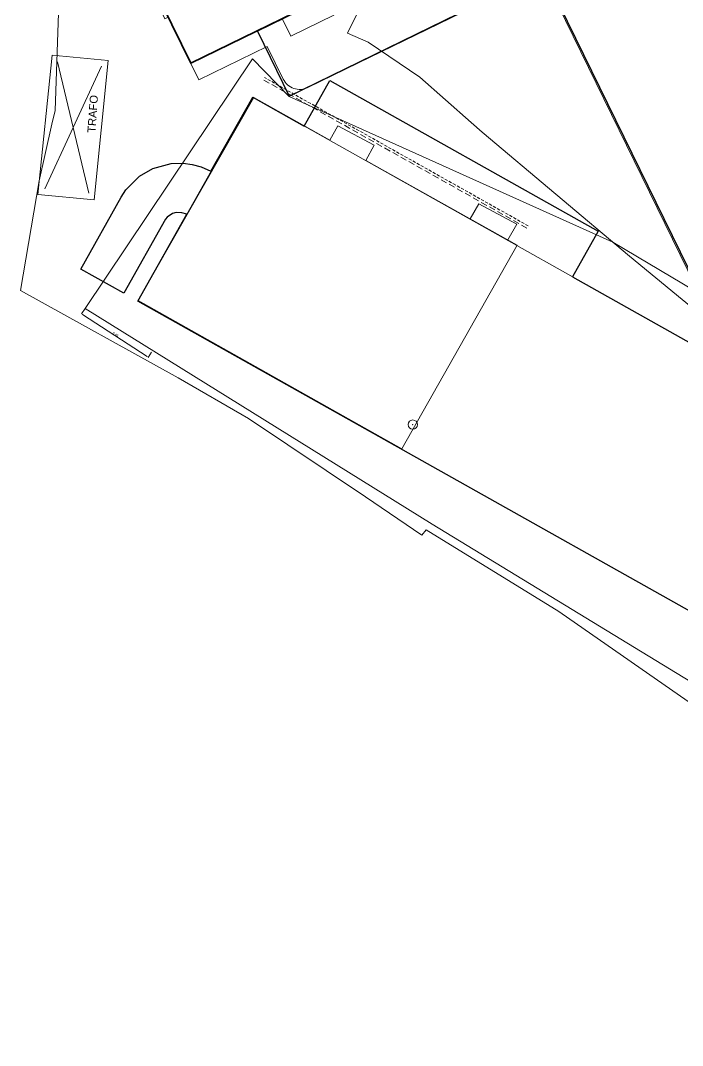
# Model space of a CAD drawing. Header units: metres. Extents: x 7511863 to 7512135, y 4692279 to 4692411.
# Drawn here: x 7511862.8 to 7511916.5, y 4692279.5 to 4692362.7 of the extents above; entities that cross this region are included whole.
import ezdxf

# ---------------------------------------------------------------- set-up
doc = ezdxf.new("R2010")
doc.units = ezdxf.units.M
doc.header["$PDMODE"] = 32
doc.header["$PDSIZE"] = 0.75
doc.linetypes.add('DASHED', pattern=[0.75, 0.5, -0.25])
doc.linetypes.add('DASHED2', pattern=[0.375, 0.25, -0.125])
doc.layers.get('0').update_dxf_attribs({"lineweight": 0})
doc.layers.add('A - Bodrumi -1 Polyline_Pen_No__23', color=7, linetype='Continuous', lineweight=0, true_color=0x34cb7a)
doc.layers.add('objekti xeni terasa', color=7, linetype='Continuous', lineweight=0, true_color=0x684066)
for name, color, linetype, lineweight in [('A - Bodrumi -2 Polyline_Pen_No__75', 4, 'Continuous', 0), ('A - Kati karakteristik polyline_Pen_No__8', 5, 'Continuous', 0), ('A - Perdhesa Polyine_Pen_No__6', 1, 'Continuous', 0), ('A - Pllaka mbi bodrum_Pen_No__42', 8, 'Continuous', 0), ('C-ROAD', 7, 'Continuous', 0), ('Dimensionet', 7, 'Continuous', 0), ('leja xeni', 1, 'Continuous', 0), ('Matjet', 210, 'Continuous', 0), ('Muret', 7, 'Continuous', 0), ('objekti -xeni muri', 4, 'Continuous', 0), ('Parcela Fqinje', 251, 'Continuous', 0), ('profili 2', 113, 'Continuous', 0), ('vija e lejes ndertimore', 3, 'Continuous', 0)]:
    doc.layers.add(name, color=color, linetype=linetype, lineweight=lineweight)
doc.styles.get("Standard").update_dxf_attribs({"font": 'arial.ttf'})

# ---------------------------------------------------------------- blocks, each defined once
blk = doc.blocks.new('Slab_5', base_point=(52202, -19051))
at = {"layer": 'A - Pllaka mbi bodrum_Pen_No__42', "color": 8, "linetype": 'Continuous', "lineweight": 25, "flags": 128}
blk.add_lwpolyline([(52202, -19051), (4150, -19050), (4150, -24901), (27100, -24901), (27100, -53141), (34367, -53141), (34572, -54048), (58272, -48655), (58121, -47975), (60180, -47516), (56977, -33242), (55470, -33580), (54395, -28800), (53758, -28901), (42448, -29954), (42022, -24921), (53287, -23873)], close=True, dxfattribs=at)
blk = doc.blocks.new('Slab_7', base_point=(4150, -19050))
at = {"layer": 'A - Pllaka mbi bodrum_Pen_No__42', "color": 8, "linetype": 'Continuous', "lineweight": 25, "flags": 128}
blk.add_lwpolyline([(4150, -19050), (4150, -24901), (27100, -24901), (27100, -53141), (34367, -53141), (34572, -54048), (55898, -49195), (55730, -48438), (52543, -34237), (55470, -33580), (54395, -28800), (53758, -28901), (42448, -29954), (42022, -24921), (53287, -23873), (52202, -19051)], close=True, dxfattribs=at)

msp = doc.modelspace()

# ---------------------------------------------------------------- linework, layer by layer
at = {"color": 1}
for p, q in [((7511864.776, 4692349.039), (7511869.379, 4692359.008)), ((7511865.814, 4692359.362), (7511868.341, 4692348.685))]:
    msp.add_line(p, q, dxfattribs=at)
msp.add_lwpolyline([(7511864.228, 4692348.591), (7511868.788, 4692348.138), (7511869.927, 4692359.456), (7511865.367, 4692359.909)], close=True, dxfattribs=at)
at = {"layer": 'A - Bodrumi -1 Polyline_Pen_No__23', "linetype": 'Continuous', "lineweight": 0}
msp.add_lwpolyline([(7511902.894, 4692372.085), (7511876.614, 4692359.242), (7511872.026, 4692368.631), (7511873.688, 4692369.443), (7511869.933, 4692377.126), (7511894.551, 4692389.157)], close=True, dxfattribs=at)
at = {"layer": 'A - Bodrumi -2 Polyline_Pen_No__75', "linetype": 'Continuous', "lineweight": 0}
msp.add_lwpolyline([(7511905.506, 4692366.74), (7511886.122, 4692357.267, -0.414214), (7511884.116, 4692357.956), (7511882.821, 4692360.606), (7511877.273, 4692357.894), (7511872.026, 4692368.631), (7511872.789, 4692369.004), (7511868.376, 4692378.034), (7511893.892, 4692390.504)], format="xyb", close=True, dxfattribs=at)
at = {"layer": 'A - Bodrumi -2 Polyline_Pen_No__75', "linetype": 'Continuous', "lineweight": 0, "elevation": 617.938}
msp.add_lwpolyline([(7511925.199, 4692382.931), (7511882.027, 4692361.832), (7511884.617, 4692356.531), (7511905.147, 4692366.564), (7511917.569, 4692341.147), (7511924.116, 4692344.347), (7511924.648, 4692343.684), (7511944.016, 4692359.288), (7511943.588, 4692359.823), (7511945.543, 4692361.394), (7511936.394, 4692372.817), (7511934.515, 4692371.312)], close=True, dxfattribs=at)
at = {"layer": 'A - Kati karakteristik polyline_Pen_No__8', "linetype": 'Continuous', "lineweight": 0}
msp.add_lwpolyline([(7511876.614, 4692359.242), (7511884.026, 4692362.865), (7511884.733, 4692361.429), (7511888.233, 4692363.14), (7511887.53, 4692364.577), (7511902.894, 4692372.085), (7511894.551, 4692389.157), (7511869.933, 4692377.126), (7511872.48, 4692371.914), (7511871.403, 4692371.387), (7511872.61, 4692368.916), (7511872.026, 4692368.631), (7511873.387, 4692365.846), (7511873.117, 4692365.714), (7511874.523, 4692362.839), (7511874.792, 4692362.971)], close=True, dxfattribs=at)
at = {"layer": 'A - Perdhesa Polyine_Pen_No__6', "linetype": 'Continuous', "lineweight": 35}
msp.add_lwpolyline([(7511902.895, 4692372.086), (7511876.615, 4692359.242), (7511872.027, 4692368.631), (7511873.689, 4692369.444), (7511869.934, 4692377.126), (7511894.552, 4692389.157)], close=True, dxfattribs=at)
at = {"layer": 'A - Perdhesa Polyine_Pen_No__6', "linetype": 'Continuous', "lineweight": 0, "elevation": 618.102}
msp.add_lwpolyline([(7511902.895, 4692372.086), (7511876.615, 4692359.242), (7511872.027, 4692368.631), (7511873.689, 4692369.444), (7511869.934, 4692377.126), (7511894.552, 4692389.157)], close=True, dxfattribs=at)
at = {"layer": 'C-ROAD', "color": 5}
for p, q in [((7511868.041, 4692339.319), (7511867.756, 4692338.883)), ((7511867.849, 4692338.843), (7511873.078, 4692335.42)), ((7511873.438, 4692335.787), (7511873.152, 4692335.35))]:
    msp.add_line(p, q, dxfattribs=at)
at = {"layer": 'C-ROAD', "color": 3}
msp.add_polyline3d([(7511982.607, 4692293.54, 614.769), (7511964.187, 4692279.477, 615.022), (7511941.146, 4692295.599, 615.307), (7511921.136, 4692306.591, 615.528), (7511896.191, 4692321.822, 615.906), (7511868.045, 4692339.324, 616.366), (7511881.629, 4692359.589, 616.528)], dxfattribs=at)
at = {"layer": 'C-ROAD', "color": 5}
for points in [[(7511867.858, 4692338.857), (7511867.84, 4692338.829), (7511867.765, 4692338.898)], [(7511873.088, 4692335.434), (7511873.069, 4692335.406), (7511873.162, 4692335.365)]]:
    msp.add_solid(points, dxfattribs=at)
at = {"layer": 'leja xeni', "flags": 128}
msp.add_lwpolyline([(7511881.644, 4692356.483), (7511872.333, 4692339.919), (7511917.707, 4692314.413), (7511920.597, 4692319.557), (7511921.643, 4692318.969), (7511922.966, 4692321.232), (7511923.533, 4692321.004), (7511928.629, 4692330.07)], close=True, dxfattribs=at)
msp.add_lwpolyline([(7511881.644, 4692356.483), (7511872.333, 4692339.919), (7511917.707, 4692314.413), (7511920.597, 4692319.557), (7511921.643, 4692318.969), (7511922.966, 4692321.232), (7511923.533, 4692321.004), (7511928.629, 4692330.07)], close=True, dxfattribs=at)
at = {"layer": 'Matjet', "color": 3}
msp.add_point((7511894.629, 4692329.897, 639.668), dxfattribs=at)
at = {"layer": 'Muret', "lineweight": 30}
for points in [[(7511872.333, 4692339.92), (7511876.301, 4692346.982), (7511875.892, 4692347.096), (7511875.439, 4692347.113), (7511875.146, 4692347.036), (7511874.698, 4692346.737), (7511874.571, 4692346.587), (7511871.181, 4692340.567), (7511867.693, 4692342.528), (7511870.976, 4692348.367), (7511871.352, 4692348.961), (7511872.458, 4692350.071), (7511873.546, 4692350.7), (7511875.023, 4692351.1), (7511876.016, 4692351.127), (7511876.741, 4692351.03), (7511877.465, 4692350.828), (7511878.262, 4692350.468), (7511881.644, 4692356.483), (7511885.828, 4692354.131), (7511887.911, 4692357.836), (7511909.659, 4692345.609), (7511907.576, 4692341.904), (7511928.627, 4692330.07)], [(7511919.316, 4692313.507), (7511872.333, 4692339.92)]]:
    msp.add_lwpolyline(points, dxfattribs=at)
at = {"layer": 'objekti -xeni muri', "color": 4, "linetype": 'DASHED2', "lineweight": 0, "elevation": 625.513, "flags": 128}
msp.add_lwpolyline([(7511903.994, 4692346.034), (7511882.606, 4692358.075)], dxfattribs=at)
at = {"layer": 'objekti xeni terasa', "linetype": 'DASHED', "lineweight": 0, "elevation": 625.513, "flags": 128}
msp.add_lwpolyline([(7511903.896, 4692345.859), (7511882.508, 4692357.9)], dxfattribs=at)
at = {"layer": 'objekti xeni terasa', "lineweight": 0, "elevation": 625.03, "flags": 128}
for points in [[(7511899.977, 4692347.82), (7511899.297, 4692346.612)], [(7511903.078, 4692346.174), (7511899.977, 4692347.82)], [(7511903.078, 4692346.174), (7511902.355, 4692344.89)]]:
    msp.add_lwpolyline(points, dxfattribs=at)
at = {"layer": 'Parcela Fqinje', "flags": 128}
for points in [[(7511925.491, 4692332.643), (7511937.962, 4692322.418), (7511939.02, 4692321.55), (7511925.6, 4692312.428), (7511919.271, 4692307.313), (7511918.211, 4692306.549), (7511906.479, 4692314.723), (7511895.714, 4692321.363), (7511895.375, 4692320.907), (7511890.79, 4692324.02), (7511881.313, 4692330.399), (7511875.603, 4692333.703), (7511862.81, 4692340.782), (7511864.33, 4692349.682), (7511865.363, 4692354.287), (7511865.611, 4692355.392), (7511866.082, 4692368.871)], [(7511890.881, 4692364.849), (7511889.344, 4692361.676), (7511891, 4692360.963), (7511895.198, 4692358.097), (7511899.376, 4692354.42), (7511900.258, 4692353.644), (7511912.211, 4692343.575), (7511925.491, 4692332.643)]]:
    msp.add_lwpolyline(points, dxfattribs=at)
at = {"layer": 'profili 2', "flags": 128}
msp.add_lwpolyline([(7511881.629, 4692359.589), (7511884.617, 4692356.531), (7511910.866, 4692344.707), (7511930.801, 4692332.861), (7511931.852, 4692317.956)], dxfattribs=at)
at = {"layer": 'vija e lejes ndertimore', "color": 1, "linetype": 'Continuous'}
msp.add_lwpolyline([(7511872.347, 4692339.962), (7511881.727, 4692356.456), (7511887.903, 4692352.996), (7511888.55, 4692354.147), (7511891.508, 4692352.595), (7511890.816, 4692351.335), (7511903.103, 4692344.476), (7511893.732, 4692327.921), (7511872.347, 4692339.962)], dxfattribs=at)
msp.add_lwpolyline([(7511872.347, 4692339.962), (7511881.727, 4692356.456), (7511887.903, 4692352.996), (7511888.55, 4692354.147), (7511891.508, 4692352.595), (7511890.816, 4692351.335), (7511903.103, 4692344.476), (7511893.732, 4692327.921), (7511872.347, 4692339.962)], dxfattribs=at)

# ---------------------------------------------------------------- block references
at = {"layer": 'A - Bodrumi -2 Polyline_Pen_No__75', "linetype": 'Continuous', "lineweight": 0, "xscale": 0.001, "yscale": 0.001, "zscale": 0.001, "rotation": 26.04594870372196}
for name, p in [('Slab_5', (7511925.199, 4692382.931)), ('Slab_7', (7511882.027, 4692361.832))]:
    msp.add_blockref(name, p, dxfattribs=at)

# ---------------------------------------------------------------- texts
at = {"layer": 'C-ROAD', "color": 5}
msp.add_text('6.45', height=0.19, rotation=326.7932, dxfattribs=at).set_placement((7511870.255, 4692337.283))
at = {"layer": 'Dimensionet', "color": 1, "insert": (7511868.227, 4692353.617), "char_height": 0.65, "attachment_point": 1, "rotation": 85.85811}
msp.add_mtext_dynamic_manual_height_columns('TRAFO', width=2.97996, gutter_width=1, heights=[0], dxfattribs=at)

doc.saveas('drawing.dxf')
